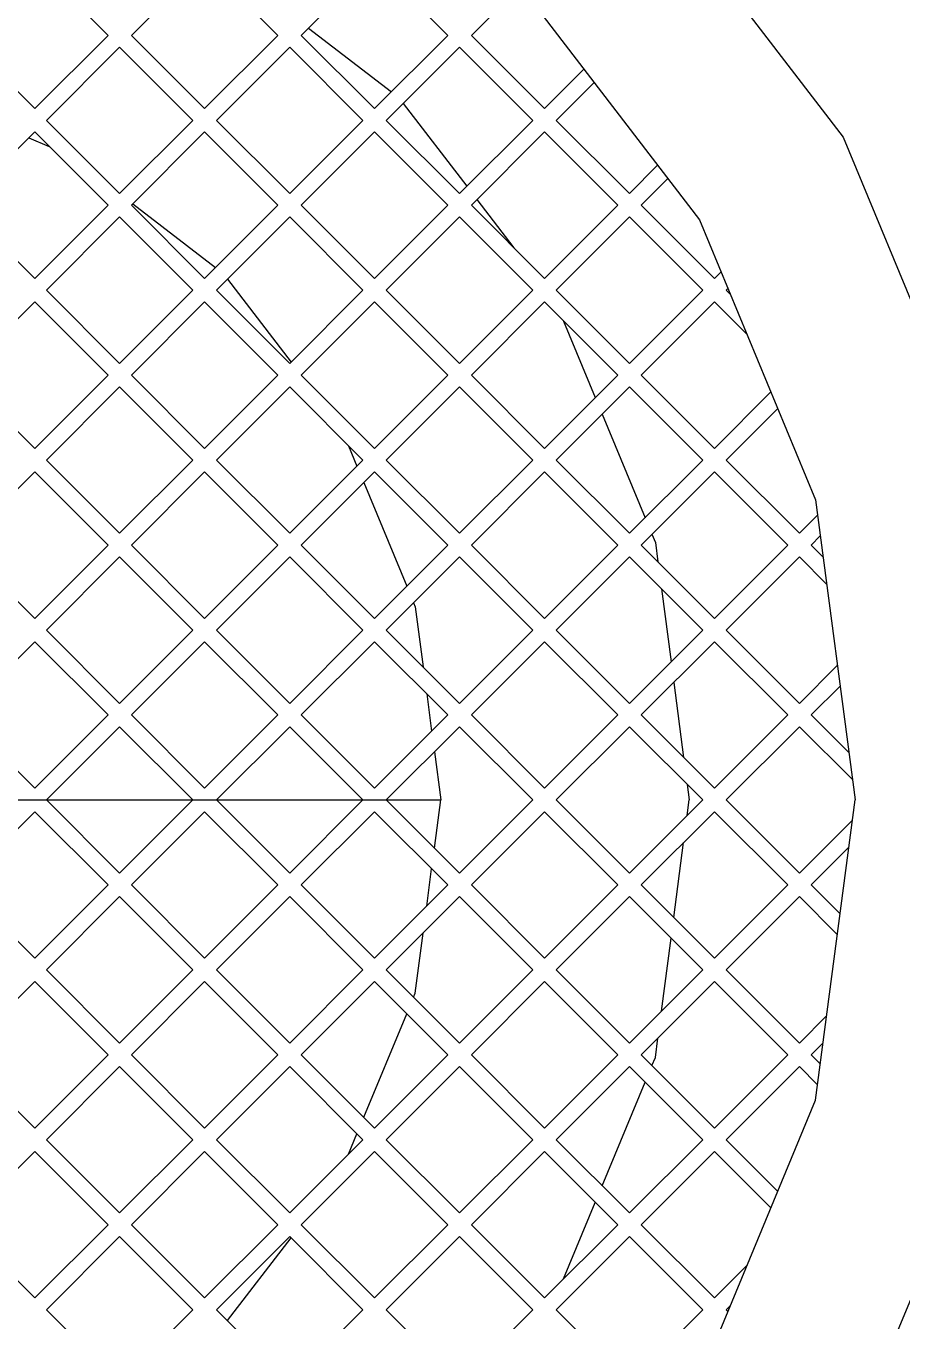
# Model space of a CAD drawing. Header units: inches. Extents: x 0 to 840, y -594 to 0.
# Drawn here: x 275.1 to 285.67, y -224.37 to -208.74 of the extents above; entities that cross this region are included whole.
import ezdxf

# ---------------------------------------------------------------- set-up
doc = ezdxf.new("R2010")
doc.units = ezdxf.units.IN
doc.header["$MEASUREMENT"] = 0

msp = doc.modelspace()

# ---------------------------------------------------------------- linework, layer by layer
at = {"color": 18, "true_color": 0x000000}
for p, q in [((282.42, -206.77), (284.962, -210.084)), ((282.42, -206.77), (284.962, -210.084)), ((275.208, -207.972), (276.092, -208.856)), ((275.208, -207.972), (276.092, -208.856)), ((276.374, -208.856), (277.258, -207.972)), ((276.374, -208.856), (277.258, -207.972)), ((277.258, -207.972), (278.142, -208.856)), ((277.258, -207.972), (278.142, -208.856)), ((278.424, -208.856), (279.308, -207.972)), ((278.424, -208.856), (279.308, -207.972)), ((279.308, -207.972), (280.192, -208.856)), ((279.308, -207.972), (280.192, -208.856)), ((281.006, -208.184), (283.23, -211.084)), ((281.006, -208.184), (283.23, -211.084)), ((280.476, -208.856), (281.068, -208.264)), ((280.476, -208.856), (281.068, -208.264)), ((278.512, -208.77), (279.512, -209.538)), ((278.512, -208.77), (279.512, -209.538)), ((278.512, -208.77), (279.512, -209.538)), ((278.512, -208.77), (279.512, -209.538)), ((274.324, -208.856), (275.208, -209.74)), ((274.324, -208.856), (275.208, -209.74)), ((275.208, -209.74), (276.092, -208.856)), ((275.208, -209.74), (276.092, -208.856)), ((276.374, -208.856), (277.258, -209.74)), ((276.374, -208.856), (277.258, -209.74)), ((277.258, -209.74), (278.142, -208.856)), ((277.258, -209.74), (278.142, -208.856)), ((278.424, -208.856), (279.308, -209.74)), ((278.424, -208.856), (279.308, -209.74)), ((279.308, -209.74), (280.192, -208.856)), ((279.308, -209.74), (280.192, -208.856)), ((280.476, -208.856), (281.36, -209.74)), ((280.476, -208.856), (281.36, -209.74)), ((275.348, -209.882), (276.232, -208.998)), ((275.348, -209.882), (276.232, -208.998)), ((276.232, -208.998), (277.116, -209.882)), ((276.232, -208.998), (277.116, -209.882)), ((277.4, -209.882), (278.284, -208.998)), ((277.4, -209.882), (278.284, -208.998)), ((278.284, -208.998), (279.168, -209.882)), ((278.284, -208.998), (279.168, -209.882)), ((279.45, -209.882), (280.334, -208.998)), ((279.45, -209.882), (280.334, -208.998)), ((280.334, -208.998), (281.218, -209.882)), ((280.334, -208.998), (281.218, -209.882)), ((281.36, -209.74), (281.834, -209.264)), ((281.36, -209.74), (281.834, -209.264)), ((281.5, -209.882), (281.958, -209.424)), ((281.5, -209.882), (281.958, -209.424)), ((279.652, -209.678), (280.42, -210.678)), ((279.652, -209.678), (280.42, -210.678)), ((279.652, -209.678), (280.42, -210.678)), ((279.652, -209.678), (280.42, -210.678)), ((275.348, -209.882), (276.232, -210.766)), ((275.348, -209.882), (276.232, -210.766)), ((276.232, -210.766), (277.116, -209.882)), ((276.232, -210.766), (277.116, -209.882)), ((277.4, -209.882), (278.284, -210.766)), ((277.4, -209.882), (278.284, -210.766)), ((278.284, -210.766), (279.168, -209.882)), ((278.284, -210.766), (279.168, -209.882)), ((279.45, -209.882), (280.334, -210.766)), ((279.45, -209.882), (280.334, -210.766)), ((280.334, -210.766), (281.218, -209.882)), ((280.334, -210.766), (281.218, -209.882)), ((281.5, -209.882), (282.384, -210.766)), ((281.5, -209.882), (282.384, -210.766)), ((274.324, -210.906), (275.208, -210.022)), ((274.324, -210.906), (275.208, -210.022)), ((275.208, -210.022), (276.092, -210.906)), ((275.208, -210.022), (276.092, -210.906)), ((276.374, -210.906), (277.258, -210.022)), ((276.374, -210.906), (277.258, -210.022)), ((277.258, -210.022), (278.142, -210.906)), ((277.258, -210.022), (278.142, -210.906)), ((278.424, -210.906), (279.308, -210.022)), ((278.424, -210.906), (279.308, -210.022)), ((279.308, -210.022), (280.192, -210.906)), ((279.308, -210.022), (280.192, -210.906)), ((280.476, -210.906), (281.36, -210.022)), ((280.476, -210.906), (281.36, -210.022)), ((281.36, -210.022), (282.244, -210.906)), ((281.36, -210.022), (282.244, -210.906)), ((275.136, -210.094), (275.38, -210.196)), ((275.136, -210.094), (275.38, -210.196)), ((284.962, -210.084), (286.56, -213.942)), ((284.962, -210.084), (286.56, -213.942)), ((282.384, -210.766), (282.724, -210.424)), ((282.384, -210.766), (282.724, -210.424)), ((282.526, -210.906), (282.848, -210.584)), ((282.526, -210.906), (282.848, -210.584)), ((280.544, -210.838), (280.99, -211.422)), ((280.544, -210.838), (280.99, -211.422)), ((280.544, -210.838), (280.99, -211.422)), ((280.544, -210.838), (280.99, -211.422)), ((274.324, -210.906), (275.208, -211.79)), ((274.324, -210.906), (275.208, -211.79)), ((275.208, -211.79), (276.092, -210.906)), ((275.208, -211.79), (276.092, -210.906)), ((276.374, -210.906), (277.258, -211.79)), ((276.374, -210.906), (277.258, -211.79)), ((276.39, -210.89), (277.39, -211.658)), ((276.39, -210.89), (277.39, -211.658)), ((277.258, -211.79), (278.142, -210.906)), ((277.258, -211.79), (278.142, -210.906)), ((278.424, -210.906), (279.308, -211.79)), ((278.424, -210.906), (279.308, -211.79)), ((279.308, -211.79), (280.192, -210.906)), ((279.308, -211.79), (280.192, -210.906)), ((280.476, -210.906), (281.36, -211.79)), ((280.476, -210.906), (281.36, -211.79)), ((281.36, -211.79), (282.244, -210.906)), ((281.36, -211.79), (282.244, -210.906)), ((282.526, -210.906), (283.41, -211.79)), ((282.526, -210.906), (283.41, -211.79)), ((275.348, -211.932), (276.232, -211.048)), ((275.348, -211.932), (276.232, -211.048)), ((276.232, -211.048), (277.116, -211.932)), ((276.232, -211.048), (277.116, -211.932)), ((277.4, -211.932), (278.284, -211.048)), ((277.4, -211.932), (278.284, -211.048)), ((278.284, -211.048), (279.168, -211.932)), ((278.284, -211.048), (279.168, -211.932)), ((279.45, -211.932), (280.334, -211.048)), ((279.45, -211.932), (280.334, -211.048)), ((280.334, -211.048), (281.218, -211.932)), ((280.334, -211.048), (281.218, -211.932)), ((281.5, -211.932), (282.384, -211.048)), ((281.5, -211.932), (282.384, -211.048)), ((282.384, -211.048), (283.268, -211.932)), ((282.384, -211.048), (283.268, -211.932)), ((283.23, -211.084), (284.63, -214.46)), ((283.23, -211.084), (284.63, -214.46)), ((283.41, -211.79), (283.49, -211.71)), ((283.41, -211.79), (283.49, -211.71)), ((275.348, -211.932), (276.232, -212.816)), ((275.348, -211.932), (276.232, -212.816)), ((276.232, -212.816), (277.116, -211.932)), ((276.232, -212.816), (277.116, -211.932)), ((277.4, -211.932), (278.284, -212.816)), ((277.4, -211.932), (278.284, -212.816)), ((277.532, -211.8), (278.3, -212.8)), ((277.532, -211.8), (278.3, -212.8)), ((278.284, -212.816), (279.168, -211.932)), ((278.284, -212.816), (279.168, -211.932)), ((279.45, -211.932), (280.334, -212.816)), ((279.45, -211.932), (280.334, -212.816)), ((280.334, -212.816), (281.218, -211.932)), ((280.334, -212.816), (281.218, -211.932)), ((281.5, -211.932), (282.384, -212.816)), ((281.5, -211.932), (282.384, -212.816)), ((282.384, -212.816), (283.268, -211.932)), ((282.384, -212.816), (283.268, -211.932)), ((283.552, -211.932), (283.572, -211.91)), ((283.552, -211.932), (283.572, -211.91)), ((283.552, -211.932), (283.604, -211.984)), ((283.552, -211.932), (283.604, -211.984)), ((274.324, -212.958), (275.208, -212.074)), ((274.324, -212.958), (275.208, -212.074)), ((275.208, -212.074), (276.092, -212.958)), ((275.208, -212.074), (276.092, -212.958)), ((276.374, -212.958), (277.258, -212.074)), ((276.374, -212.958), (277.258, -212.074)), ((277.258, -212.074), (278.142, -212.958)), ((277.258, -212.074), (278.142, -212.958)), ((278.424, -212.958), (279.308, -212.074)), ((278.424, -212.958), (279.308, -212.074)), ((279.308, -212.074), (280.192, -212.958)), ((279.308, -212.074), (280.192, -212.958)), ((280.476, -212.958), (281.36, -212.074)), ((280.476, -212.958), (281.36, -212.074)), ((281.36, -212.074), (282.244, -212.958)), ((281.36, -212.074), (282.244, -212.958)), ((282.526, -212.958), (283.41, -212.074)), ((282.526, -212.958), (283.41, -212.074)), ((283.41, -212.074), (283.804, -212.468)), ((283.41, -212.074), (283.804, -212.468)), ((281.59, -212.304), (281.972, -213.228)), ((281.59, -212.304), (281.972, -213.228)), ((281.59, -212.304), (281.972, -213.228)), ((281.59, -212.304), (281.972, -213.228)), ((274.324, -212.958), (275.208, -213.842)), ((274.324, -212.958), (275.208, -213.842)), ((275.208, -213.842), (276.092, -212.958)), ((275.208, -213.842), (276.092, -212.958)), ((276.374, -212.958), (277.258, -213.842)), ((276.374, -212.958), (277.258, -213.842)), ((277.258, -213.842), (278.142, -212.958)), ((277.258, -213.842), (278.142, -212.958)), ((278.424, -212.958), (279.308, -213.842)), ((278.424, -212.958), (279.308, -213.842)), ((279.308, -213.842), (280.192, -212.958)), ((279.308, -213.842), (280.192, -212.958)), ((280.476, -212.958), (281.36, -213.842)), ((280.476, -212.958), (281.36, -213.842)), ((281.36, -213.842), (282.244, -212.958)), ((281.36, -213.842), (282.244, -212.958)), ((282.526, -212.958), (283.41, -213.842)), ((282.526, -212.958), (283.41, -213.842)), ((275.348, -213.982), (276.232, -213.098)), ((275.348, -213.982), (276.232, -213.098)), ((276.232, -213.098), (277.116, -213.982)), ((276.232, -213.098), (277.116, -213.982)), ((277.4, -213.982), (278.284, -213.098)), ((277.4, -213.982), (278.284, -213.098)), ((278.284, -213.098), (279.168, -213.982)), ((278.284, -213.098), (279.168, -213.982)), ((279.45, -213.982), (280.334, -213.098)), ((279.45, -213.982), (280.334, -213.098)), ((280.334, -213.098), (281.218, -213.982)), ((280.334, -213.098), (281.218, -213.982)), ((281.5, -213.982), (282.384, -213.098)), ((281.5, -213.982), (282.384, -213.098)), ((282.384, -213.098), (283.268, -213.982)), ((282.384, -213.098), (283.268, -213.982)), ((283.41, -213.842), (284.09, -213.16)), ((283.41, -213.842), (284.09, -213.16)), ((283.552, -213.982), (284.174, -213.36)), ((283.552, -213.982), (284.174, -213.36)), ((282.056, -213.428), (282.574, -214.678)), ((282.056, -213.428), (282.574, -214.678)), ((282.056, -213.428), (282.574, -214.678)), ((282.056, -213.428), (282.574, -214.678)), ((278.994, -213.81), (279.096, -214.054)), ((278.994, -213.81), (279.096, -214.054)), ((275.348, -213.982), (276.232, -214.866)), ((275.348, -213.982), (276.232, -214.866)), ((276.232, -214.866), (277.116, -213.982)), ((276.232, -214.866), (277.116, -213.982)), ((277.4, -213.982), (278.284, -214.866)), ((277.4, -213.982), (278.284, -214.866)), ((278.284, -214.866), (279.168, -213.982)), ((278.284, -214.866), (279.168, -213.982)), ((279.45, -213.982), (280.334, -214.866)), ((279.45, -213.982), (280.334, -214.866)), ((280.334, -214.866), (281.218, -213.982)), ((280.334, -214.866), (281.218, -213.982)), ((281.5, -213.982), (282.384, -214.866)), ((281.5, -213.982), (282.384, -214.866)), ((282.384, -214.866), (283.268, -213.982)), ((282.384, -214.866), (283.268, -213.982)), ((283.552, -213.982), (284.436, -214.866)), ((283.552, -213.982), (284.436, -214.866)), ((274.324, -215.008), (275.208, -214.124)), ((274.324, -215.008), (275.208, -214.124)), ((275.208, -214.124), (276.092, -215.008)), ((275.208, -214.124), (276.092, -215.008)), ((276.374, -215.008), (277.258, -214.124)), ((276.374, -215.008), (277.258, -214.124)), ((277.258, -214.124), (278.142, -215.008)), ((277.258, -214.124), (278.142, -215.008)), ((278.424, -215.008), (279.308, -214.124)), ((278.424, -215.008), (279.308, -214.124)), ((279.308, -214.124), (280.192, -215.008)), ((279.308, -214.124), (280.192, -215.008)), ((280.476, -215.008), (281.36, -214.124)), ((280.476, -215.008), (281.36, -214.124)), ((281.36, -214.124), (282.244, -215.008)), ((281.36, -214.124), (282.244, -215.008)), ((282.526, -215.008), (283.41, -214.124)), ((282.526, -215.008), (283.41, -214.124)), ((283.41, -214.124), (284.294, -215.008)), ((283.41, -214.124), (284.294, -215.008)), ((279.178, -214.254), (279.696, -215.504)), ((279.178, -214.254), (279.696, -215.504)), ((284.63, -214.46), (285.106, -218.084)), ((284.63, -214.46), (285.106, -218.084)), ((284.436, -214.866), (284.654, -214.648)), ((284.436, -214.866), (284.654, -214.648)), ((282.656, -214.878), (282.698, -214.978)), ((282.656, -214.878), (282.698, -214.978)), ((282.656, -214.878), (282.698, -214.978)), ((282.656, -214.878), (282.698, -214.978)), ((284.576, -215.008), (284.686, -214.898)), ((284.576, -215.008), (284.686, -214.898)), ((274.324, -215.008), (275.208, -215.892)), ((274.324, -215.008), (275.208, -215.892)), ((275.208, -215.892), (276.092, -215.008)), ((275.208, -215.892), (276.092, -215.008)), ((276.374, -215.008), (277.258, -215.892)), ((276.374, -215.008), (277.258, -215.892)), ((277.258, -215.892), (278.142, -215.008)), ((277.258, -215.892), (278.142, -215.008)), ((278.424, -215.008), (279.308, -215.892)), ((278.424, -215.008), (279.308, -215.892)), ((279.308, -215.892), (280.192, -215.008)), ((279.308, -215.892), (280.192, -215.008)), ((280.476, -215.008), (281.36, -215.892)), ((280.476, -215.008), (281.36, -215.892)), ((281.36, -215.892), (282.244, -215.008)), ((281.36, -215.892), (282.244, -215.008)), ((282.526, -215.008), (283.41, -215.892)), ((282.526, -215.008), (283.41, -215.892)), ((282.698, -214.978), (282.728, -215.21)), ((282.698, -214.978), (282.728, -215.21)), ((282.698, -214.978), (282.728, -215.21)), ((282.698, -214.978), (282.728, -215.21)), ((283.41, -215.892), (284.294, -215.008)), ((283.41, -215.892), (284.294, -215.008)), ((284.576, -215.008), (284.72, -215.152)), ((284.576, -215.008), (284.72, -215.152)), ((275.348, -216.034), (276.232, -215.15)), ((275.348, -216.034), (276.232, -215.15)), ((276.232, -215.15), (277.116, -216.034)), ((276.232, -215.15), (277.116, -216.034)), ((277.4, -216.034), (278.284, -215.15)), ((277.4, -216.034), (278.284, -215.15)), ((278.284, -215.15), (279.168, -216.034)), ((278.284, -215.15), (279.168, -216.034)), ((279.45, -216.034), (280.334, -215.15)), ((279.45, -216.034), (280.334, -215.15)), ((280.334, -215.15), (281.218, -216.034)), ((280.334, -215.15), (281.218, -216.034)), ((281.5, -216.034), (282.384, -215.15)), ((281.5, -216.034), (282.384, -215.15)), ((282.384, -215.15), (283.268, -216.034)), ((282.384, -215.15), (283.268, -216.034)), ((283.552, -216.034), (284.436, -215.15)), ((283.552, -216.034), (284.436, -215.15)), ((284.436, -215.15), (284.762, -215.478)), ((284.436, -215.15), (284.762, -215.478)), ((282.77, -215.536), (282.886, -216.416)), ((282.77, -215.536), (282.886, -216.416)), ((282.77, -215.536), (282.886, -216.416)), ((282.77, -215.536), (282.886, -216.416)), ((279.778, -215.704), (279.8, -215.754)), ((279.778, -215.704), (279.8, -215.754)), ((279.8, -215.754), (279.894, -216.478)), ((279.8, -215.754), (279.894, -216.478)), ((274.324, -217.058), (275.208, -216.174)), ((274.324, -217.058), (275.208, -216.174)), ((275.208, -216.174), (276.092, -217.058)), ((275.208, -216.174), (276.092, -217.058)), ((275.348, -216.034), (276.232, -216.918)), ((275.348, -216.034), (276.232, -216.918)), ((276.232, -216.918), (277.116, -216.034)), ((276.232, -216.918), (277.116, -216.034)), ((276.374, -217.058), (277.258, -216.174)), ((276.374, -217.058), (277.258, -216.174)), ((277.258, -216.174), (278.142, -217.058)), ((277.258, -216.174), (278.142, -217.058)), ((277.4, -216.034), (278.284, -216.918)), ((277.4, -216.034), (278.284, -216.918)), ((278.284, -216.918), (279.168, -216.034)), ((278.284, -216.918), (279.168, -216.034)), ((278.424, -217.058), (279.308, -216.174)), ((278.424, -217.058), (279.308, -216.174)), ((279.308, -216.174), (280.192, -217.058)), ((279.308, -216.174), (280.192, -217.058)), ((279.45, -216.034), (280.334, -216.918)), ((279.45, -216.034), (280.334, -216.918)), ((280.334, -216.918), (281.218, -216.034)), ((280.334, -216.918), (281.218, -216.034)), ((280.476, -217.058), (281.36, -216.174)), ((280.476, -217.058), (281.36, -216.174)), ((281.36, -216.174), (282.244, -217.058)), ((281.36, -216.174), (282.244, -217.058)), ((281.5, -216.034), (282.384, -216.918)), ((281.5, -216.034), (282.384, -216.918)), ((282.384, -216.918), (283.268, -216.034)), ((282.384, -216.918), (283.268, -216.034)), ((282.526, -217.058), (283.41, -216.174)), ((282.526, -217.058), (283.41, -216.174)), ((283.41, -216.174), (284.294, -217.058)), ((283.41, -216.174), (284.294, -217.058)), ((283.552, -216.034), (284.436, -216.918)), ((283.552, -216.034), (284.436, -216.918)), ((284.436, -216.918), (284.892, -216.46)), ((284.436, -216.918), (284.892, -216.46)), ((282.92, -216.666), (283.038, -217.572)), ((282.92, -216.666), (283.038, -217.572)), ((282.92, -216.666), (283.038, -217.572)), ((282.92, -216.666), (283.038, -217.572)), ((284.576, -217.058), (284.926, -216.71)), ((284.576, -217.058), (284.926, -216.71)), ((279.938, -216.804), (279.996, -217.254)), ((279.938, -216.804), (279.996, -217.254)), ((274.324, -217.058), (275.208, -217.942)), ((274.324, -217.058), (275.208, -217.942)), ((275.208, -217.942), (276.092, -217.058)), ((275.208, -217.942), (276.092, -217.058)), ((276.374, -217.058), (277.258, -217.942)), ((276.374, -217.058), (277.258, -217.942)), ((277.258, -217.942), (278.142, -217.058)), ((277.258, -217.942), (278.142, -217.058)), ((278.424, -217.058), (279.308, -217.942)), ((278.424, -217.058), (279.308, -217.942)), ((279.308, -217.942), (280.192, -217.058)), ((279.308, -217.942), (280.192, -217.058)), ((280.476, -217.058), (281.36, -217.942)), ((280.476, -217.058), (281.36, -217.942)), ((281.36, -217.942), (282.244, -217.058)), ((281.36, -217.942), (282.244, -217.058)), ((282.526, -217.058), (283.41, -217.942)), ((282.526, -217.058), (283.41, -217.942)), ((283.41, -217.942), (284.294, -217.058)), ((283.41, -217.942), (284.294, -217.058)), ((284.576, -217.058), (285.032, -217.512)), ((284.576, -217.058), (285.032, -217.512)), ((275.348, -218.084), (276.232, -217.2)), ((275.348, -218.084), (276.232, -217.2)), ((276.232, -217.2), (277.116, -218.084)), ((276.232, -217.2), (277.116, -218.084)), ((277.4, -218.084), (278.284, -217.2)), ((277.4, -218.084), (278.284, -217.2)), ((278.284, -217.2), (279.168, -218.084)), ((278.284, -217.2), (279.168, -218.084)), ((279.45, -218.084), (280.334, -217.2)), ((279.45, -218.084), (280.334, -217.2)), ((280.334, -217.2), (281.218, -218.084)), ((280.334, -217.2), (281.218, -218.084)), ((281.5, -218.084), (282.384, -217.2)), ((281.5, -218.084), (282.384, -217.2)), ((282.384, -217.2), (283.268, -218.084)), ((282.384, -217.2), (283.268, -218.084)), ((283.552, -218.084), (284.436, -217.2)), ((283.552, -218.084), (284.436, -217.2)), ((284.436, -217.2), (285.074, -217.838)), ((284.436, -217.2), (285.074, -217.838)), ((280.03, -217.504), (280.106, -218.084)), ((280.03, -217.504), (280.106, -218.084)), ((283.082, -217.898), (283.106, -218.084)), ((283.082, -217.898), (283.106, -218.084)), ((283.082, -217.898), (283.106, -218.084)), ((283.082, -217.898), (283.106, -218.084)), ((273.298, -218.084), (280.106, -218.084)), ((273.298, -218.084), (280.106, -218.084)), ((275.348, -218.084), (276.232, -218.968)), ((275.348, -218.084), (276.232, -218.968)), ((276.232, -218.968), (277.116, -218.084)), ((276.232, -218.968), (277.116, -218.084)), ((277.4, -218.084), (278.284, -218.968)), ((277.4, -218.084), (278.284, -218.968)), ((278.284, -218.968), (279.168, -218.084)), ((278.284, -218.968), (279.168, -218.084)), ((279.45, -218.084), (280.334, -218.968)), ((279.45, -218.084), (280.334, -218.968)), ((280.03, -218.664), (280.106, -218.084)), ((280.03, -218.664), (280.106, -218.084)), ((280.334, -218.968), (281.218, -218.084)), ((280.334, -218.968), (281.218, -218.084)), ((281.5, -218.084), (282.384, -218.968)), ((281.5, -218.084), (282.384, -218.968)), ((282.384, -218.968), (283.268, -218.084)), ((282.384, -218.968), (283.268, -218.084)), ((283.082, -218.27), (283.106, -218.084)), ((283.082, -218.27), (283.106, -218.084)), ((283.082, -218.27), (283.106, -218.084)), ((283.082, -218.27), (283.106, -218.084)), ((283.552, -218.084), (284.436, -218.968)), ((283.552, -218.084), (284.436, -218.968)), ((284.63, -221.708), (285.106, -218.084)), ((284.63, -221.708), (285.106, -218.084)), ((274.324, -219.11), (275.208, -218.226)), ((274.324, -219.11), (275.208, -218.226)), ((275.208, -218.226), (276.092, -219.11)), ((275.208, -218.226), (276.092, -219.11)), ((276.374, -219.11), (277.258, -218.226)), ((276.374, -219.11), (277.258, -218.226)), ((277.258, -218.226), (278.142, -219.11)), ((277.258, -218.226), (278.142, -219.11)), ((278.424, -219.11), (279.308, -218.226)), ((278.424, -219.11), (279.308, -218.226)), ((279.308, -218.226), (280.192, -219.11)), ((279.308, -218.226), (280.192, -219.11)), ((280.476, -219.11), (281.36, -218.226)), ((280.476, -219.11), (281.36, -218.226)), ((281.36, -218.226), (282.244, -219.11)), ((281.36, -218.226), (282.244, -219.11)), ((282.526, -219.11), (283.41, -218.226)), ((282.526, -219.11), (283.41, -218.226)), ((283.41, -218.226), (284.294, -219.11)), ((283.41, -218.226), (284.294, -219.11)), ((284.436, -218.968), (285.074, -218.328)), ((284.436, -218.968), (285.074, -218.328)), ((282.92, -219.502), (283.038, -218.596)), ((282.92, -219.502), (283.038, -218.596)), ((282.92, -219.502), (283.038, -218.596)), ((282.92, -219.502), (283.038, -218.596)), ((284.576, -219.11), (285.032, -218.654)), ((284.576, -219.11), (285.032, -218.654)), ((279.938, -219.364), (279.996, -218.914)), ((279.938, -219.364), (279.996, -218.914)), ((274.324, -219.11), (275.208, -219.994)), ((274.324, -219.11), (275.208, -219.994)), ((275.208, -219.994), (276.092, -219.11)), ((275.208, -219.994), (276.092, -219.11)), ((276.374, -219.11), (277.258, -219.994)), ((276.374, -219.11), (277.258, -219.994)), ((277.258, -219.994), (278.142, -219.11)), ((277.258, -219.994), (278.142, -219.11)), ((278.424, -219.11), (279.308, -219.994)), ((278.424, -219.11), (279.308, -219.994)), ((279.308, -219.994), (280.192, -219.11)), ((279.308, -219.994), (280.192, -219.11)), ((280.476, -219.11), (281.36, -219.994)), ((280.476, -219.11), (281.36, -219.994)), ((281.36, -219.994), (282.244, -219.11)), ((281.36, -219.994), (282.244, -219.11)), ((282.526, -219.11), (283.41, -219.994)), ((282.526, -219.11), (283.41, -219.994)), ((283.41, -219.994), (284.294, -219.11)), ((283.41, -219.994), (284.294, -219.11)), ((284.576, -219.11), (284.926, -219.458)), ((284.576, -219.11), (284.926, -219.458)), ((275.348, -220.134), (276.232, -219.25)), ((275.348, -220.134), (276.232, -219.25)), ((276.232, -219.25), (277.116, -220.134)), ((276.232, -219.25), (277.116, -220.134)), ((277.4, -220.134), (278.284, -219.25)), ((277.4, -220.134), (278.284, -219.25)), ((278.284, -219.25), (279.168, -220.134)), ((278.284, -219.25), (279.168, -220.134)), ((279.45, -220.134), (280.334, -219.25)), ((279.45, -220.134), (280.334, -219.25)), ((280.334, -219.25), (281.218, -220.134)), ((280.334, -219.25), (281.218, -220.134)), ((281.5, -220.134), (282.384, -219.25)), ((281.5, -220.134), (282.384, -219.25)), ((282.384, -219.25), (283.268, -220.134)), ((282.384, -219.25), (283.268, -220.134)), ((283.552, -220.134), (284.436, -219.25)), ((283.552, -220.134), (284.436, -219.25)), ((284.436, -219.25), (284.892, -219.708)), ((284.436, -219.25), (284.892, -219.708)), ((279.8, -220.414), (279.894, -219.69)), ((279.8, -220.414), (279.894, -219.69)), ((282.77, -220.632), (282.886, -219.752)), ((282.77, -220.632), (282.886, -219.752)), ((282.77, -220.632), (282.886, -219.752)), ((282.77, -220.632), (282.886, -219.752)), ((275.348, -220.134), (276.232, -221.018)), ((275.348, -220.134), (276.232, -221.018)), ((276.232, -221.018), (277.116, -220.134)), ((276.232, -221.018), (277.116, -220.134)), ((277.4, -220.134), (278.284, -221.018)), ((277.4, -220.134), (278.284, -221.018)), ((278.284, -221.018), (279.168, -220.134)), ((278.284, -221.018), (279.168, -220.134)), ((279.45, -220.134), (280.334, -221.018)), ((279.45, -220.134), (280.334, -221.018)), ((280.334, -221.018), (281.218, -220.134)), ((280.334, -221.018), (281.218, -220.134)), ((281.5, -220.134), (282.384, -221.018)), ((281.5, -220.134), (282.384, -221.018)), ((282.384, -221.018), (283.268, -220.134)), ((282.384, -221.018), (283.268, -220.134)), ((283.552, -220.134), (284.436, -221.018)), ((283.552, -220.134), (284.436, -221.018)), ((274.324, -221.16), (275.208, -220.276)), ((274.324, -221.16), (275.208, -220.276)), ((275.208, -220.276), (276.092, -221.16)), ((275.208, -220.276), (276.092, -221.16)), ((276.374, -221.16), (277.258, -220.276)), ((276.374, -221.16), (277.258, -220.276)), ((277.258, -220.276), (278.142, -221.16)), ((277.258, -220.276), (278.142, -221.16)), ((278.424, -221.16), (279.308, -220.276)), ((278.424, -221.16), (279.308, -220.276)), ((279.308, -220.276), (280.192, -221.16)), ((279.308, -220.276), (280.192, -221.16)), ((280.476, -221.16), (281.36, -220.276)), ((280.476, -221.16), (281.36, -220.276)), ((281.36, -220.276), (282.244, -221.16)), ((281.36, -220.276), (282.244, -221.16)), ((282.526, -221.16), (283.41, -220.276)), ((282.526, -221.16), (283.41, -220.276)), ((283.41, -220.276), (284.294, -221.16)), ((283.41, -220.276), (284.294, -221.16)), ((279.778, -220.464), (279.8, -220.414)), ((279.778, -220.464), (279.8, -220.414)), ((279.178, -221.914), (279.696, -220.664)), ((279.178, -221.914), (279.696, -220.664)), ((284.436, -221.018), (284.762, -220.69)), ((284.436, -221.018), (284.762, -220.69)), ((282.698, -221.19), (282.728, -220.958)), ((282.698, -221.19), (282.728, -220.958)), ((282.698, -221.19), (282.728, -220.958)), ((282.698, -221.19), (282.728, -220.958)), ((284.576, -221.16), (284.72, -221.016)), ((284.576, -221.16), (284.72, -221.016)), ((274.324, -221.16), (275.208, -222.044)), ((274.324, -221.16), (275.208, -222.044)), ((275.208, -222.044), (276.092, -221.16)), ((275.208, -222.044), (276.092, -221.16)), ((276.374, -221.16), (277.258, -222.044)), ((276.374, -221.16), (277.258, -222.044)), ((277.258, -222.044), (278.142, -221.16)), ((277.258, -222.044), (278.142, -221.16)), ((278.424, -221.16), (279.308, -222.044)), ((278.424, -221.16), (279.308, -222.044)), ((279.308, -222.044), (280.192, -221.16)), ((279.308, -222.044), (280.192, -221.16)), ((280.476, -221.16), (281.36, -222.044)), ((280.476, -221.16), (281.36, -222.044)), ((281.36, -222.044), (282.244, -221.16)), ((281.36, -222.044), (282.244, -221.16)), ((282.526, -221.16), (283.41, -222.044)), ((282.526, -221.16), (283.41, -222.044)), ((283.41, -222.044), (284.294, -221.16)), ((283.41, -222.044), (284.294, -221.16)), ((284.576, -221.16), (284.686, -221.27)), ((284.576, -221.16), (284.686, -221.27)), ((275.348, -222.186), (276.232, -221.302)), ((275.348, -222.186), (276.232, -221.302)), ((276.232, -221.302), (277.116, -222.186)), ((276.232, -221.302), (277.116, -222.186)), ((277.4, -222.186), (278.284, -221.302)), ((277.4, -222.186), (278.284, -221.302)), ((278.284, -221.302), (279.168, -222.186)), ((278.284, -221.302), (279.168, -222.186)), ((279.45, -222.186), (280.334, -221.302)), ((279.45, -222.186), (280.334, -221.302)), ((280.334, -221.302), (281.218, -222.186)), ((280.334, -221.302), (281.218, -222.186)), ((281.5, -222.186), (282.384, -221.302)), ((281.5, -222.186), (282.384, -221.302)), ((282.384, -221.302), (283.268, -222.186)), ((282.384, -221.302), (283.268, -222.186)), ((282.656, -221.29), (282.698, -221.19)), ((282.656, -221.29), (282.698, -221.19)), ((282.656, -221.29), (282.698, -221.19)), ((282.656, -221.29), (282.698, -221.19)), ((283.552, -222.186), (284.436, -221.302)), ((283.552, -222.186), (284.436, -221.302)), ((284.436, -221.302), (284.654, -221.52)), ((284.436, -221.302), (284.654, -221.52)), ((282.056, -222.74), (282.574, -221.49)), ((282.056, -222.74), (282.574, -221.49)), ((282.056, -222.74), (282.574, -221.49)), ((282.056, -222.74), (282.574, -221.49)), ((283.23, -225.084), (284.63, -221.708)), ((283.23, -225.084), (284.63, -221.708)), ((278.994, -222.358), (279.096, -222.114)), ((278.994, -222.358), (279.096, -222.114)), ((275.348, -222.186), (276.232, -223.068)), ((275.348, -222.186), (276.232, -223.068)), ((276.232, -223.068), (277.116, -222.186)), ((276.232, -223.068), (277.116, -222.186)), ((277.4, -222.186), (278.284, -223.068)), ((277.4, -222.186), (278.284, -223.068)), ((278.284, -223.068), (279.168, -222.186)), ((278.284, -223.068), (279.168, -222.186)), ((279.45, -222.186), (280.334, -223.068)), ((279.45, -222.186), (280.334, -223.068)), ((280.334, -223.068), (281.218, -222.186)), ((280.334, -223.068), (281.218, -222.186)), ((281.5, -222.186), (282.384, -223.068)), ((281.5, -222.186), (282.384, -223.068)), ((282.384, -223.068), (283.268, -222.186)), ((282.384, -223.068), (283.268, -222.186)), ((283.552, -222.186), (284.174, -222.808)), ((283.552, -222.186), (284.174, -222.808)), ((284.962, -226.084), (286.56, -222.224)), ((284.962, -226.084), (286.56, -222.224)), ((274.324, -223.21), (275.208, -222.326)), ((274.324, -223.21), (275.208, -222.326)), ((275.208, -222.326), (276.092, -223.21)), ((275.208, -222.326), (276.092, -223.21)), ((276.374, -223.21), (277.258, -222.326)), ((276.374, -223.21), (277.258, -222.326)), ((277.258, -222.326), (278.142, -223.21)), ((277.258, -222.326), (278.142, -223.21)), ((278.424, -223.21), (279.308, -222.326)), ((278.424, -223.21), (279.308, -222.326)), ((279.308, -222.326), (280.192, -223.21)), ((279.308, -222.326), (280.192, -223.21)), ((280.476, -223.21), (281.36, -222.326)), ((280.476, -223.21), (281.36, -222.326)), ((281.36, -222.326), (282.244, -223.21)), ((281.36, -222.326), (282.244, -223.21)), ((282.526, -223.21), (283.41, -222.326)), ((282.526, -223.21), (283.41, -222.326)), ((283.41, -222.326), (284.09, -223.008)), ((283.41, -222.326), (284.09, -223.008)), ((281.59, -223.864), (281.972, -222.94)), ((281.59, -223.864), (281.972, -222.94)), ((281.59, -223.864), (281.972, -222.94)), ((281.59, -223.864), (281.972, -222.94)), ((274.324, -223.21), (275.208, -224.094)), ((274.324, -223.21), (275.208, -224.094)), ((275.208, -224.094), (276.092, -223.21)), ((275.208, -224.094), (276.092, -223.21)), ((276.374, -223.21), (277.258, -224.094)), ((276.374, -223.21), (277.258, -224.094)), ((277.258, -224.094), (278.142, -223.21)), ((277.258, -224.094), (278.142, -223.21)), ((278.424, -223.21), (279.308, -224.094)), ((278.424, -223.21), (279.308, -224.094)), ((279.308, -224.094), (280.192, -223.21)), ((279.308, -224.094), (280.192, -223.21)), ((280.476, -223.21), (281.36, -224.094)), ((280.476, -223.21), (281.36, -224.094)), ((281.36, -224.094), (282.244, -223.21)), ((281.36, -224.094), (282.244, -223.21)), ((282.526, -223.21), (283.41, -224.094)), ((282.526, -223.21), (283.41, -224.094)), ((275.348, -224.236), (276.232, -223.352)), ((275.348, -224.236), (276.232, -223.352)), ((276.232, -223.352), (277.116, -224.236)), ((276.232, -223.352), (277.116, -224.236)), ((277.4, -224.236), (278.284, -223.352)), ((277.4, -224.236), (278.284, -223.352)), ((278.284, -223.352), (279.168, -224.236)), ((278.284, -223.352), (279.168, -224.236)), ((279.45, -224.236), (280.334, -223.352)), ((279.45, -224.236), (280.334, -223.352)), ((280.334, -223.352), (281.218, -224.236)), ((280.334, -223.352), (281.218, -224.236)), ((281.5, -224.236), (282.384, -223.352)), ((281.5, -224.236), (282.384, -223.352)), ((282.384, -223.352), (283.268, -224.236)), ((282.384, -223.352), (283.268, -224.236)), ((277.532, -224.368), (278.3, -223.368)), ((277.532, -224.368), (278.3, -223.368)), ((283.41, -224.094), (283.804, -223.7)), ((283.41, -224.094), (283.804, -223.7)), ((275.348, -224.236), (276.232, -225.12)), ((275.348, -224.236), (276.232, -225.12)), ((276.232, -225.12), (277.116, -224.236)), ((276.232, -225.12), (277.116, -224.236)), ((277.4, -224.236), (278.284, -225.12)), ((277.4, -224.236), (278.284, -225.12)), ((278.284, -225.12), (279.168, -224.236)), ((278.284, -225.12), (279.168, -224.236)), ((279.45, -224.236), (280.334, -225.12)), ((279.45, -224.236), (280.334, -225.12)), ((280.334, -225.12), (281.218, -224.236)), ((280.334, -225.12), (281.218, -224.236)), ((281.5, -224.236), (282.384, -225.12)), ((281.5, -224.236), (282.384, -225.12)), ((282.384, -225.12), (283.268, -224.236)), ((282.384, -225.12), (283.268, -224.236)), ((283.552, -224.236), (283.604, -224.184)), ((283.552, -224.236), (283.604, -224.184)), ((283.552, -224.236), (283.572, -224.258)), ((283.552, -224.236), (283.572, -224.258))]:
    msp.add_line(p, q, dxfattribs=at)

doc.saveas('drawing.dxf')
